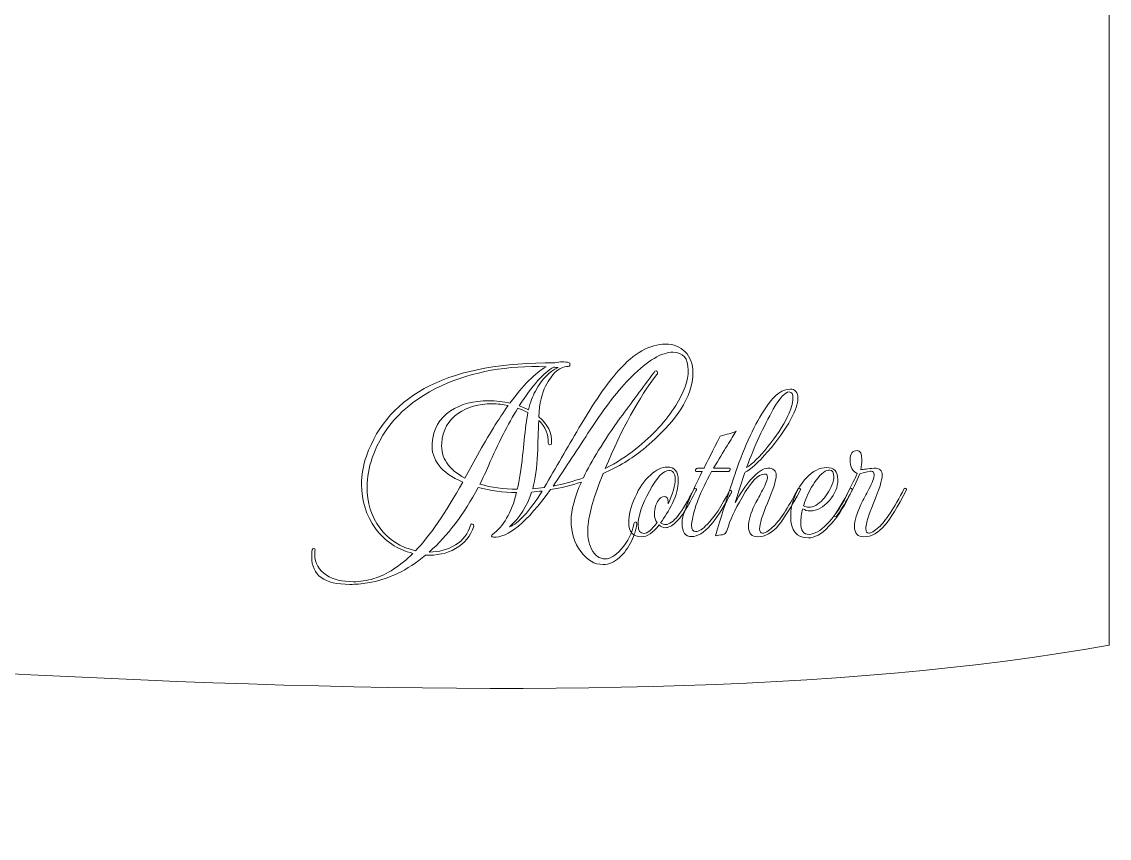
# Model space of a CAD drawing. Header units: centimetres. Extents: x -9.9 to 9.9, y -7.9 to 8.2.
# Drawn here: x -3.541 to -1.756, y -4.676 to -3.336 of the extents above; entities that cross this region are included whole.
import ezdxf

# ---------------------------------------------------------------- set-up
doc = ezdxf.new("R2010")
doc.units = ezdxf.units.CM
doc.header["$MEASUREMENT"] = 0
doc.layers.add('Layer 1', color=7, linetype='Continuous')

msp = doc.modelspace()

# ---------------------------------------------------------------- linework, layer by layer
at = {"layer": 'Layer 1', "color": 43, "lineweight": 5}
msp.add_open_spline([(-9.13176, -3.03047), (-7.69431, -2.59216), (-3.63485, -3.49695), (-1.75583, -3.03047), (-1.75583, -3.03047), (-1.75583, -3.03047), (-1.75583, -4.35858), (-1.75583, -4.35858), (-1.75583, -4.35858), (-3.50498, -4.67555), (-7.41887, -3.79491), (-9.13176, -4.35858), (-9.13176, -4.35858), (-9.13176, -4.35858), (-8.4615, -3.68832), (-8.4615, -3.68832), (-8.4615, -3.68832), (-8.4615, -3.68832), (-9.13176, -3.03047), (-9.13176, -3.03047)], degree=3, knots=[0, 0, 0, 0, 0.1666667, 0.1666667, 0.1666667, 0.1666667, 0.3333333, 0.3333333, 0.3333333, 0.3333333, 0.5, 0.5, 0.5, 0.5, 0.6666667, 0.6666667, 0.6666667, 0.6666667, 1, 1, 1, 1], dxfattribs=at)
at = {"layer": 'Layer 1', "lineweight": 5}
for points, knots in [([(-2.67692, -4.02682), (-2.67619, -4.01313), (-2.68132, -4.00078), (-2.69232, -3.98978), (-2.69232, -3.98978), (-2.69306, -4.00812), (-2.69367, -4.02658), (-2.69416, -4.04517), (-2.69416, -4.04517), (-2.69514, -4.06742), (-2.69783, -4.08638), (-2.70223, -4.10202), (-2.70223, -4.10202), (-2.69587, -4.10153), (-2.68951, -4.10079), (-2.68316, -4.09981), (-2.68316, -4.09981), (-2.66409, -4.06729), (-2.64513, -4.03477), (-2.62631, -4.00224), (-2.62631, -4.00224), (-2.6021, -3.96091), (-2.58046, -3.92949), (-2.56139, -3.90796), (-2.56139, -3.90796), (-2.53572, -3.87911), (-2.50992, -3.86468), (-2.484, -3.86468), (-2.484, -3.86468), (-2.4708, -3.86468), (-2.46004, -3.8689), (-2.45172, -3.87733), (-2.45172, -3.87733), (-2.4434, -3.88577), (-2.43924, -3.8972), (-2.43924, -3.91162), (-2.43924, -3.91162), (-2.43924, -3.9505), (-2.46651, -3.99244), (-2.52105, -4.03744), (-2.52105, -4.03744), (-2.53939, -4.0526), (-2.56127, -4.0658), (-2.5867, -4.07704), (-2.5867, -4.07704), (-2.60137, -4.11348), (-2.60969, -4.1427), (-2.61164, -4.16471), (-2.61164, -4.16471), (-2.61286, -4.17816), (-2.61079, -4.19026), (-2.6054, -4.20102), (-2.6054, -4.20102), (-2.60002, -4.21178), (-2.59268, -4.21716), (-2.58339, -4.21716), (-2.58339, -4.21716), (-2.57483, -4.21716), (-2.56615, -4.21203), (-2.55735, -4.20176), (-2.55735, -4.20176), (-2.54537, -4.18807), (-2.5384, -4.174), (-2.53644, -4.15957), (-2.53644, -4.15957), (-2.53595, -4.15761), (-2.53497, -4.15664), (-2.53351, -4.15664), (-2.53351, -4.15664), (-2.53179, -4.15664), (-2.53106, -4.15786), (-2.5313, -4.16031), (-2.5313, -4.16031), (-2.53228, -4.16838), (-2.53521, -4.17754), (-2.54011, -4.18781), (-2.54011, -4.18781), (-2.54573, -4.19906), (-2.55221, -4.20811), (-2.55954, -4.21496), (-2.55954, -4.21496), (-2.5681, -4.22254), (-2.57715, -4.22633), (-2.58669, -4.22633), (-2.58669, -4.22633), (-2.60063, -4.22633), (-2.61286, -4.21924), (-2.62337, -4.20506), (-2.62337, -4.20506), (-2.63389, -4.19088), (-2.63914, -4.17388), (-2.63914, -4.15408), (-2.63914, -4.15408), (-2.63914, -4.13696), (-2.63352, -4.11593), (-2.62227, -4.09099), (-2.62227, -4.09099), (-2.6389, -4.09637), (-2.65577, -4.10053), (-2.67289, -4.10346), (-2.67289, -4.10346), (-2.71177, -4.15701), (-2.74307, -4.18305), (-2.76678, -4.18158), (-2.76678, -4.18158), (-2.7685, -4.18158), (-2.76947, -4.18097), (-2.76971, -4.17976), (-2.76971, -4.17976), (-2.76996, -4.17878), (-2.76947, -4.17779), (-2.76824, -4.17682), (-2.76824, -4.17682), (-2.75039, -4.1646), (-2.73718, -4.14173), (-2.72862, -4.10823), (-2.72862, -4.10823), (-2.75064, -4.10798), (-2.77166, -4.10517), (-2.79171, -4.09979), (-2.79171, -4.09979), (-2.81494, -4.1438), (-2.84172, -4.17914), (-2.87205, -4.2058), (-2.87205, -4.2058), (-2.85591, -4.2058), (-2.84154, -4.20195), (-2.82895, -4.19425), (-2.82895, -4.19425), (-2.81636, -4.18655), (-2.80811, -4.17573), (-2.80419, -4.16179), (-2.80419, -4.16179), (-2.8037, -4.16008), (-2.8026, -4.15947), (-2.80089, -4.15995), (-2.80089, -4.15995), (-2.79917, -4.16044), (-2.79856, -4.16154), (-2.79905, -4.16325), (-2.79905, -4.16325), (-2.80369, -4.17939), (-2.81372, -4.19174), (-2.82913, -4.2003), (-2.82913, -4.2003), (-2.84356, -4.20837), (-2.85982, -4.21191), (-2.87791, -4.21093), (-2.87791, -4.21093), (-2.90775, -4.23587), (-2.93954, -4.25103), (-2.97328, -4.25641), (-2.97328, -4.25641), (-2.9833, -4.25812), (-2.99296, -4.25897), (-3.00225, -4.25897), (-3.00225, -4.25897), (-3.04407, -4.25897), (-3.06498, -4.24393), (-3.06498, -4.21386), (-3.06498, -4.21386), (-3.06498, -4.21019), (-3.06473, -4.20627), (-3.06424, -4.20212), (-3.06424, -4.20212), (-3.06376, -4.20066), (-3.06278, -4.19993), (-3.06131, -4.19993), (-3.06131, -4.19993), (-3.05984, -4.19993), (-3.05923, -4.20078), (-3.05947, -4.20249), (-3.05947, -4.20249), (-3.05972, -4.20494), (-3.05984, -4.20726), (-3.05984, -4.20946), (-3.05984, -4.20946), (-3.05984, -4.22438), (-3.05348, -4.23587), (-3.04077, -4.24394), (-3.04077, -4.24394), (-3.02928, -4.25103), (-3.01473, -4.25457), (-2.99712, -4.25457), (-2.99712, -4.25457), (-2.98538, -4.25457), (-2.97401, -4.25286), (-2.963, -4.24943), (-2.963, -4.24943), (-2.94124, -4.24259), (-2.91984, -4.22877), (-2.89881, -4.20799), (-2.89881, -4.20799), (-2.92448, -4.20163), (-2.94496, -4.188), (-2.96024, -4.16709), (-2.96024, -4.16709), (-2.97552, -4.14618), (-2.98317, -4.12215), (-2.98317, -4.09501), (-2.98317, -4.09501), (-2.98317, -4.07936), (-2.98048, -4.06383), (-2.9751, -4.04843), (-2.9751, -4.04843), (-2.93891, -3.94499), (-2.83584, -3.894), (-2.66589, -3.89546), (-2.66589, -3.89546), (-2.65758, -3.89326), (-2.64975, -3.89314), (-2.64242, -3.8951), (-2.64242, -3.8951), (-2.64144, -3.89534), (-2.64108, -3.89607), (-2.64132, -3.89729), (-2.64132, -3.89729), (-2.64083, -3.89802), (-2.64083, -3.89888), (-2.64132, -3.89986), (-2.64132, -3.89986), (-2.64156, -3.90084), (-2.64241, -3.90133), (-2.64388, -3.90133), (-2.64388, -3.90133), (-2.65195, -3.90157), (-2.65904, -3.90462), (-2.66516, -3.9105), (-2.66516, -3.9105), (-2.6698, -3.91514), (-2.67512, -3.92284), (-2.68111, -3.9336), (-2.68111, -3.9336), (-2.6871, -3.94436), (-2.69083, -3.96111), (-2.69229, -3.98385), (-2.69229, -3.98385), (-2.67738, -3.99608), (-2.67041, -4.01051), (-2.67139, -4.02714), (-2.67139, -4.02714), (-2.67139, -4.0291), (-2.67224, -4.02995), (-2.67395, -4.0297), (-2.67395, -4.0297), (-2.67591, -4.0297), (-2.67688, -4.02872), (-2.67688, -4.02677), (-2.67688, -4.02677), (-2.67688, -4.02677), (-2.67692, -4.02682), (-2.67692, -4.02682)], [0, 0, 0, 0, 0.015625, 0.015625, 0.015625, 0.015625, 0.03125, 0.03125, 0.03125, 0.03125, 0.046875, 0.046875, 0.046875, 0.046875, 0.0625, 0.0625, 0.0625, 0.0625, 0.078125, 0.078125, 0.078125, 0.078125, 0.09375, 0.09375, 0.09375, 0.09375, 0.109375, 0.109375, 0.109375, 0.109375, 0.125, 0.125, 0.125, 0.125, 0.140625, 0.140625, 0.140625, 0.140625, 0.15625, 0.15625, 0.15625, 0.15625, 0.171875, 0.171875, 0.171875, 0.171875, 0.1875, 0.1875, 0.1875, 0.1875, 0.203125, 0.203125, 0.203125, 0.203125, 0.21875, 0.21875, 0.21875, 0.21875, 0.234375, 0.234375, 0.234375, 0.234375, 0.25, 0.25, 0.25, 0.25, 0.265625, 0.265625, 0.265625, 0.265625, 0.28125, 0.28125, 0.28125, 0.28125, 0.296875, 0.296875, 0.296875, 0.296875, 0.3125, 0.3125, 0.3125, 0.3125, 0.328125, 0.328125, 0.328125, 0.328125, 0.34375, 0.34375, 0.34375, 0.34375, 0.359375, 0.359375, 0.359375, 0.359375, 0.375, 0.375, 0.375, 0.375, 0.390625, 0.390625, 0.390625, 0.390625, 0.40625, 0.40625, 0.40625, 0.40625, 0.421875, 0.421875, 0.421875, 0.421875, 0.4375, 0.4375, 0.4375, 0.4375, 0.453125, 0.453125, 0.453125, 0.453125, 0.46875, 0.46875, 0.46875, 0.46875, 0.484375, 0.484375, 0.484375, 0.484375, 0.5, 0.5, 0.5, 0.5, 0.515625, 0.515625, 0.515625, 0.515625, 0.53125, 0.53125, 0.53125, 0.53125, 0.546875, 0.546875, 0.546875, 0.546875, 0.5625, 0.5625, 0.5625, 0.5625, 0.578125, 0.578125, 0.578125, 0.578125, 0.59375, 0.59375, 0.59375, 0.59375, 0.609375, 0.609375, 0.609375, 0.609375, 0.625, 0.625, 0.625, 0.625, 0.640625, 0.640625, 0.640625, 0.640625, 0.65625, 0.65625, 0.65625, 0.65625, 0.671875, 0.671875, 0.671875, 0.671875, 0.6875, 0.6875, 0.6875, 0.6875, 0.703125, 0.703125, 0.703125, 0.703125, 0.71875, 0.71875, 0.71875, 0.71875, 0.734375, 0.734375, 0.734375, 0.734375, 0.75, 0.75, 0.75, 0.75, 0.765625, 0.765625, 0.765625, 0.765625, 0.78125, 0.78125, 0.78125, 0.78125, 0.796875, 0.796875, 0.796875, 0.796875, 0.8125, 0.8125, 0.8125, 0.8125, 0.828125, 0.828125, 0.828125, 0.828125, 0.84375, 0.84375, 0.84375, 0.84375, 0.859375, 0.859375, 0.859375, 0.859375, 0.875, 0.875, 0.875, 0.875, 0.890625, 0.890625, 0.890625, 0.890625, 0.90625, 0.90625, 0.90625, 0.90625, 0.921875, 0.921875, 0.921875, 0.921875, 0.9375, 0.9375, 0.9375, 0.9375, 0.953125, 0.953125, 0.953125, 0.953125, 0.96875, 0.96875, 0.96875, 0.96875, 1, 1, 1, 1]), ([(-2.66848, -4.09762), (-2.65161, -4.09419), (-2.6351, -4.08967), (-2.61897, -4.08404), (-2.61897, -4.08404), (-2.60576, -4.05617), (-2.58559, -4.0234), (-2.55844, -3.98573), (-2.55844, -3.98573), (-2.53986, -3.96079), (-2.5214, -3.93585), (-2.50305, -3.91091), (-2.50305, -3.91091), (-2.50207, -3.90944), (-2.50097, -3.9087), (-2.49975, -3.9087), (-2.49975, -3.9087), (-2.49804, -3.9087), (-2.49719, -3.9098), (-2.49719, -3.912), (-2.49719, -3.912), (-2.49719, -3.91298), (-2.49756, -3.91383), (-2.49829, -3.91456), (-2.49829, -3.91456), (-2.52763, -3.95198), (-2.55588, -4.00333), (-2.58303, -4.06862), (-2.58303, -4.06862), (-2.56469, -4.05933), (-2.54806, -4.04869), (-2.53314, -4.03671), (-2.53314, -4.03671), (-2.50477, -4.01397), (-2.48289, -3.99025), (-2.46749, -3.96555), (-2.46749, -3.96555), (-2.4538, -3.94379), (-2.44695, -3.92447), (-2.44695, -3.9076), (-2.44695, -3.9076), (-2.44695, -3.88779), (-2.45526, -3.87788), (-2.47189, -3.87788), (-2.47189, -3.87788), (-2.49047, -3.87788), (-2.51321, -3.89133), (-2.54012, -3.91823), (-2.54012, -3.91823), (-2.5609, -3.93901), (-2.5834, -3.96799), (-2.60761, -4.00516), (-2.60761, -4.00516), (-2.62791, -4.03597), (-2.6482, -4.06679), (-2.66849, -4.0976), (-2.66849, -4.0976), (-2.66849, -4.0976), (-2.66848, -4.09762), (-2.66848, -4.09762)], [0, 0, 0, 0, 0.0625, 0.0625, 0.0625, 0.0625, 0.125, 0.125, 0.125, 0.125, 0.1875, 0.1875, 0.1875, 0.1875, 0.25, 0.25, 0.25, 0.25, 0.3125, 0.3125, 0.3125, 0.3125, 0.375, 0.375, 0.375, 0.375, 0.4375, 0.4375, 0.4375, 0.4375, 0.5, 0.5, 0.5, 0.5, 0.5625, 0.5625, 0.5625, 0.5625, 0.625, 0.625, 0.625, 0.625, 0.6875, 0.6875, 0.6875, 0.6875, 0.75, 0.75, 0.75, 0.75, 0.8125, 0.8125, 0.8125, 0.8125, 0.875, 0.875, 0.875, 0.875, 1, 1, 1, 1]), ([(-2.68022, -3.90174), (-2.74356, -3.8993), (-2.80041, -3.90957), (-2.85078, -3.93256), (-2.85078, -3.93256), (-2.90898, -3.95897), (-2.94725, -3.99859), (-2.9656, -4.05141), (-2.9656, -4.05141), (-2.97122, -4.06731), (-2.97403, -4.08308), (-2.97403, -4.09873), (-2.97403, -4.09873), (-2.97403, -4.12489), (-2.96706, -4.14739), (-2.95312, -4.16622), (-2.95312, -4.16622), (-2.93869, -4.18579), (-2.91914, -4.19826), (-2.89444, -4.20363), (-2.89444, -4.20363), (-2.87072, -4.17894), (-2.84491, -4.1414), (-2.81703, -4.09103), (-2.81703, -4.09103), (-2.85249, -4.07562), (-2.86925, -4.05434), (-2.86729, -4.0272), (-2.86729, -4.0272), (-2.86582, -4.00422), (-2.85567, -3.98649), (-2.83684, -3.97402), (-2.83684, -3.97402), (-2.81997, -3.96301), (-2.79918, -3.95751), (-2.77448, -3.95751), (-2.77448, -3.95751), (-2.7625, -3.95751), (-2.75089, -3.95886), (-2.73963, -3.96155), (-2.73963, -3.96155), (-2.71787, -3.93196), (-2.69806, -3.91203), (-2.68021, -3.90175), (-2.68021, -3.90175), (-2.68021, -3.90175), (-2.68022, -3.90174), (-2.68022, -3.90174)], [0, 0, 0, 0, 0.0769231, 0.0769231, 0.0769231, 0.0769231, 0.1538462, 0.1538462, 0.1538462, 0.1538462, 0.2307692, 0.2307692, 0.2307692, 0.2307692, 0.3076923, 0.3076923, 0.3076923, 0.3076923, 0.3846154, 0.3846154, 0.3846154, 0.3846154, 0.4615385, 0.4615385, 0.4615385, 0.4615385, 0.5384615, 0.5384615, 0.5384615, 0.5384615, 0.6153846, 0.6153846, 0.6153846, 0.6153846, 0.6923077, 0.6923077, 0.6923077, 0.6923077, 0.7692308, 0.7692308, 0.7692308, 0.7692308, 0.8461538, 0.8461538, 0.8461538, 0.8461538, 1, 1, 1, 1]), ([(-2.70884, -3.97254), (-2.70615, -3.96006), (-2.70248, -3.94979), (-2.69784, -3.94172), (-2.69784, -3.94172), (-2.68683, -3.92191), (-2.67436, -3.90907), (-2.66043, -3.9032), (-2.66043, -3.9032), (-2.66287, -3.90296), (-2.66519, -3.90272), (-2.66739, -3.90247), (-2.66739, -3.90247), (-2.68426, -3.91151), (-2.70321, -3.93267), (-2.72424, -3.96593), (-2.72424, -3.96593), (-2.71886, -3.96789), (-2.71373, -3.97009), (-2.70884, -3.97253), (-2.70884, -3.97253), (-2.70884, -3.97253), (-2.70884, -3.97254), (-2.70884, -3.97254)], [0, 0, 0, 0, 0.1428571, 0.1428571, 0.1428571, 0.1428571, 0.2857143, 0.2857143, 0.2857143, 0.2857143, 0.4285714, 0.4285714, 0.4285714, 0.4285714, 0.5714286, 0.5714286, 0.5714286, 0.5714286, 0.7142857, 0.7142857, 0.7142857, 0.7142857, 1, 1, 1, 1]), ([(-2.26249, -4.10385), (-2.27839, -4.1327), (-2.29025, -4.15189), (-2.29808, -4.16143), (-2.29808, -4.16143), (-2.30908, -4.17439), (-2.32057, -4.18087), (-2.33256, -4.18087), (-2.33256, -4.18087), (-2.34283, -4.18087), (-2.34796, -4.17512), (-2.34796, -4.16363), (-2.34796, -4.16363), (-2.34796, -4.15434), (-2.34454, -4.14235), (-2.3377, -4.12767), (-2.3377, -4.12767), (-2.3333, -4.11985), (-2.32902, -4.11202), (-2.32486, -4.1042), (-2.32486, -4.1042), (-2.31948, -4.09393), (-2.31679, -4.08684), (-2.31679, -4.08293), (-2.31679, -4.08293), (-2.31679, -4.0795), (-2.3185, -4.07779), (-2.32193, -4.07779), (-2.32193, -4.07779), (-2.33171, -4.07779), (-2.34394, -4.09063), (-2.35861, -4.11631), (-2.35861, -4.11631), (-2.37059, -4.13685), (-2.37865, -4.15445), (-2.38281, -4.16912), (-2.38281, -4.16912), (-2.38403, -4.17402), (-2.3866, -4.17677), (-2.39052, -4.17738), (-2.39052, -4.17738), (-2.39443, -4.17799), (-2.39835, -4.17854), (-2.40226, -4.17903), (-2.40226, -4.17903), (-2.38319, -4.11716), (-2.37133, -4.08012), (-2.36669, -4.06789), (-2.36669, -4.06789), (-2.35079, -4.02339), (-2.33404, -3.98891), (-2.31643, -3.96446), (-2.31643, -3.96446), (-2.30421, -3.94709), (-2.29198, -3.93841), (-2.27975, -3.93841), (-2.27975, -3.93841), (-2.2712, -3.93841), (-2.26692, -3.94343), (-2.26692, -3.95345), (-2.26692, -3.95345), (-2.26692, -3.96249), (-2.27071, -3.97386), (-2.27828, -3.98756), (-2.27828, -3.98756), (-2.28782, -4.00493), (-2.30047, -4.02272), (-2.31624, -4.04093), (-2.31624, -4.04093), (-2.33201, -4.05915), (-2.34442, -4.07046), (-2.35348, -4.07486), (-2.35348, -4.07486), (-2.35568, -4.07926), (-2.36106, -4.09589), (-2.36962, -4.12474), (-2.36962, -4.12474), (-2.36204, -4.11007), (-2.35348, -4.09735), (-2.34394, -4.08659), (-2.34394, -4.08659), (-2.33293, -4.07437), (-2.32364, -4.06825), (-2.31607, -4.06825), (-2.31607, -4.06825), (-2.30702, -4.06825), (-2.30249, -4.07228), (-2.30249, -4.08035), (-2.30249, -4.08035), (-2.30249, -4.08793), (-2.30726, -4.10297), (-2.3168, -4.12547), (-2.3168, -4.12547), (-2.32536, -4.14552), (-2.32964, -4.15958), (-2.32964, -4.16765), (-2.32964, -4.16765), (-2.32964, -4.17255), (-2.32805, -4.17499), (-2.32487, -4.17499), (-2.32487, -4.17499), (-2.3212, -4.17499), (-2.31569, -4.17169), (-2.30836, -4.16508), (-2.30836, -4.16508), (-2.29736, -4.15554), (-2.28342, -4.13439), (-2.26655, -4.10162), (-2.26655, -4.10162), (-2.26606, -4.10064), (-2.26508, -4.10064), (-2.26362, -4.10162), (-2.26362, -4.10162), (-2.2624, -4.10235), (-2.26203, -4.10309), (-2.26251, -4.10383), (-2.26251, -4.10383), (-2.26251, -4.10383), (-2.26249, -4.10385), (-2.26249, -4.10385)], [0, 0, 0, 0, 0.0322581, 0.0322581, 0.0322581, 0.0322581, 0.0645161, 0.0645161, 0.0645161, 0.0645161, 0.0967742, 0.0967742, 0.0967742, 0.0967742, 0.1290323, 0.1290323, 0.1290323, 0.1290323, 0.1612903, 0.1612903, 0.1612903, 0.1612903, 0.1935484, 0.1935484, 0.1935484, 0.1935484, 0.2258065, 0.2258065, 0.2258065, 0.2258065, 0.2580645, 0.2580645, 0.2580645, 0.2580645, 0.2903226, 0.2903226, 0.2903226, 0.2903226, 0.3225806, 0.3225806, 0.3225806, 0.3225806, 0.3548387, 0.3548387, 0.3548387, 0.3548387, 0.3870968, 0.3870968, 0.3870968, 0.3870968, 0.4193548, 0.4193548, 0.4193548, 0.4193548, 0.4516129, 0.4516129, 0.4516129, 0.4516129, 0.483871, 0.483871, 0.483871, 0.483871, 0.516129, 0.516129, 0.516129, 0.516129, 0.5483871, 0.5483871, 0.5483871, 0.5483871, 0.5806452, 0.5806452, 0.5806452, 0.5806452, 0.6129032, 0.6129032, 0.6129032, 0.6129032, 0.6451613, 0.6451613, 0.6451613, 0.6451613, 0.6774194, 0.6774194, 0.6774194, 0.6774194, 0.7096774, 0.7096774, 0.7096774, 0.7096774, 0.7419355, 0.7419355, 0.7419355, 0.7419355, 0.7741935, 0.7741935, 0.7741935, 0.7741935, 0.8064516, 0.8064516, 0.8064516, 0.8064516, 0.8387097, 0.8387097, 0.8387097, 0.8387097, 0.8709677, 0.8709677, 0.8709677, 0.8709677, 0.9032258, 0.9032258, 0.9032258, 0.9032258, 0.9354839, 0.9354839, 0.9354839, 0.9354839, 1, 1, 1, 1]), ([(-2.28377, -3.98354), (-2.2779, -3.9718), (-2.27497, -3.96178), (-2.27497, -3.95346), (-2.27497, -3.95346), (-2.27497, -3.94661), (-2.27705, -3.94318), (-2.2812, -3.94318), (-2.2812, -3.94318), (-2.28804, -3.94318), (-2.29672, -3.95259), (-2.30724, -3.97142), (-2.30724, -3.97142), (-2.32338, -4.00003), (-2.33805, -4.03195), (-2.35125, -4.06716), (-2.35125, -4.06716), (-2.34147, -4.06129), (-2.32974, -4.04985), (-2.31605, -4.03286), (-2.31605, -4.03286), (-2.30236, -4.01587), (-2.2916, -3.99942), (-2.28377, -3.98353), (-2.28377, -3.98353), (-2.28377, -3.98353), (-2.28377, -3.98354), (-2.28377, -3.98354)], [0, 0, 0, 0, 0.125, 0.125, 0.125, 0.125, 0.25, 0.25, 0.25, 0.25, 0.375, 0.375, 0.375, 0.375, 0.5, 0.5, 0.5, 0.5, 0.625, 0.625, 0.625, 0.625, 0.75, 0.75, 0.75, 0.75, 1, 1, 1, 1]), ([(-2.74258, -3.96556), (-2.75113, -3.96361), (-2.75993, -3.96263), (-2.76899, -3.96263), (-2.76899, -3.96263), (-2.791, -3.96263), (-2.80934, -3.96776), (-2.82401, -3.97803), (-2.82401, -3.97803), (-2.84088, -3.98952), (-2.85005, -4.00591), (-2.85152, -4.02718), (-2.85152, -4.02718), (-2.85323, -4.05114), (-2.84051, -4.07022), (-2.81337, -4.0844), (-2.81337, -4.0844), (-2.81337, -4.0844), (-2.79283, -4.04699), (-2.79283, -4.04699), (-2.79283, -4.04699), (-2.77473, -4.01446), (-2.75798, -3.98732), (-2.74258, -3.96555), (-2.74258, -3.96555), (-2.74258, -3.96555), (-2.74258, -3.96556), (-2.74258, -3.96556)], [0, 0, 0, 0, 0.125, 0.125, 0.125, 0.125, 0.25, 0.25, 0.25, 0.25, 0.375, 0.375, 0.375, 0.375, 0.5, 0.5, 0.5, 0.5, 0.625, 0.625, 0.625, 0.625, 0.75, 0.75, 0.75, 0.75, 1, 1, 1, 1]), ([(-2.70993, -3.97694), (-2.71506, -3.97425), (-2.72057, -3.9718), (-2.72644, -3.9696), (-2.72644, -3.9696), (-2.74282, -3.99601), (-2.75896, -4.02756), (-2.77485, -4.06424), (-2.77485, -4.06424), (-2.77925, -4.07451), (-2.7839, -4.08453), (-2.78879, -4.09432), (-2.78879, -4.09432), (-2.77045, -4.09994), (-2.75004, -4.10275), (-2.72754, -4.10275), (-2.72754, -4.10275), (-2.72411, -4.08832), (-2.72118, -4.06974), (-2.71874, -4.047), (-2.71874, -4.047), (-2.71702, -4.03037), (-2.71519, -4.01374), (-2.71323, -3.99711), (-2.71323, -3.99711), (-2.71225, -3.98977), (-2.71115, -3.98305), (-2.70993, -3.97694)], [0, 0, 0, 0, 0.125, 0.125, 0.125, 0.125, 0.25, 0.25, 0.25, 0.25, 0.375, 0.375, 0.375, 0.375, 0.5, 0.5, 0.5, 0.5, 0.625, 0.625, 0.625, 0.625, 0.75, 0.75, 0.75, 0.75, 1, 1, 1, 1]), ([(-2.37549, -4.10751), (-2.37598, -4.10849), (-2.37733, -4.11081), (-2.37952, -4.11448), (-2.37952, -4.11448), (-2.39077, -4.13576), (-2.40092, -4.15141), (-2.40997, -4.16143), (-2.40997, -4.16143), (-2.42146, -4.17415), (-2.43185, -4.1805), (-2.44115, -4.1805), (-2.44115, -4.1805), (-2.45166, -4.1805), (-2.45692, -4.17341), (-2.45692, -4.15923), (-2.45692, -4.15923), (-2.45692, -4.15189), (-2.45533, -4.14443), (-2.45215, -4.13685), (-2.45215, -4.13685), (-2.44408, -4.11582), (-2.43467, -4.09479), (-2.42391, -4.07376), (-2.42391, -4.07376), (-2.42391, -4.07376), (-2.43382, -4.07376), (-2.43382, -4.07376), (-2.43382, -4.07376), (-2.43529, -4.07376), (-2.43566, -4.07278), (-2.43492, -4.07082), (-2.43492, -4.07082), (-2.43419, -4.06911), (-2.43309, -4.06826), (-2.43162, -4.06826), (-2.43162, -4.06826), (-2.43162, -4.06826), (-2.42099, -4.06826), (-2.42099, -4.06826), (-2.42099, -4.06826), (-2.41586, -4.05775), (-2.40705, -4.04014), (-2.39458, -4.01544), (-2.39458, -4.01544), (-2.38333, -4.013), (-2.37453, -4.01031), (-2.36817, -4.00738), (-2.36817, -4.00738), (-2.37574, -4.01911), (-2.38809, -4.03941), (-2.40521, -4.06826), (-2.40521, -4.06826), (-2.40521, -4.06826), (-2.37917, -4.06826), (-2.37917, -4.06826), (-2.37917, -4.06826), (-2.3777, -4.06826), (-2.37733, -4.06911), (-2.37806, -4.07082), (-2.37806, -4.07082), (-2.3788, -4.07278), (-2.3799, -4.07376), (-2.38136, -4.07376), (-2.38136, -4.07376), (-2.38136, -4.07376), (-2.40851, -4.07376), (-2.40851, -4.07376), (-2.40851, -4.07376), (-2.42709, -4.10726), (-2.43785, -4.13477), (-2.44079, -4.15628), (-2.44079, -4.15628), (-2.44127, -4.15848), (-2.44152, -4.16044), (-2.44152, -4.16216), (-2.44152, -4.16216), (-2.44152, -4.16876), (-2.43932, -4.17206), (-2.43492, -4.17206), (-2.43492, -4.17206), (-2.42955, -4.17206), (-2.42307, -4.16815), (-2.41549, -4.16033), (-2.41549, -4.16033), (-2.40424, -4.14884), (-2.39213, -4.1305), (-2.37918, -4.10531), (-2.37918, -4.10531), (-2.37869, -4.10457), (-2.37795, -4.10445), (-2.37697, -4.10494), (-2.37697, -4.10494), (-2.37599, -4.10567), (-2.3755, -4.10653), (-2.3755, -4.1075), (-2.3755, -4.1075), (-2.3755, -4.1075), (-2.37549, -4.10751), (-2.37549, -4.10751)], [0, 0, 0, 0, 0.0384615, 0.0384615, 0.0384615, 0.0384615, 0.0769231, 0.0769231, 0.0769231, 0.0769231, 0.1153846, 0.1153846, 0.1153846, 0.1153846, 0.1538462, 0.1538462, 0.1538462, 0.1538462, 0.1923077, 0.1923077, 0.1923077, 0.1923077, 0.2307692, 0.2307692, 0.2307692, 0.2307692, 0.2692308, 0.2692308, 0.2692308, 0.2692308, 0.3076923, 0.3076923, 0.3076923, 0.3076923, 0.3461538, 0.3461538, 0.3461538, 0.3461538, 0.3846154, 0.3846154, 0.3846154, 0.3846154, 0.4230769, 0.4230769, 0.4230769, 0.4230769, 0.4615385, 0.4615385, 0.4615385, 0.4615385, 0.5, 0.5, 0.5, 0.5, 0.5384615, 0.5384615, 0.5384615, 0.5384615, 0.5769231, 0.5769231, 0.5769231, 0.5769231, 0.6153846, 0.6153846, 0.6153846, 0.6153846, 0.6538462, 0.6538462, 0.6538462, 0.6538462, 0.6923077, 0.6923077, 0.6923077, 0.6923077, 0.7307692, 0.7307692, 0.7307692, 0.7307692, 0.7692308, 0.7692308, 0.7692308, 0.7692308, 0.8076923, 0.8076923, 0.8076923, 0.8076923, 0.8461538, 0.8461538, 0.8461538, 0.8461538, 0.8846154, 0.8846154, 0.8846154, 0.8846154, 0.9230769, 0.9230769, 0.9230769, 0.9230769, 1, 1, 1, 1]), ([(-2.08856, -4.10385), (-2.10348, -4.13197), (-2.11521, -4.15116), (-2.12377, -4.16143), (-2.12377, -4.16143), (-2.13478, -4.17439), (-2.14639, -4.18087), (-2.15862, -4.18087), (-2.15862, -4.18087), (-2.1689, -4.18087), (-2.17403, -4.17512), (-2.17403, -4.16363), (-2.17403, -4.16363), (-2.17403, -4.15434), (-2.17048, -4.14235), (-2.16338, -4.12767), (-2.16338, -4.12767), (-2.15898, -4.11936), (-2.1547, -4.11104), (-2.15054, -4.10273), (-2.15054, -4.10273), (-2.14467, -4.09148), (-2.14174, -4.08354), (-2.14174, -4.07889), (-2.14174, -4.07889), (-2.14174, -4.07523), (-2.14333, -4.07327), (-2.14651, -4.07302), (-2.14651, -4.07302), (-2.14871, -4.07277), (-2.15495, -4.07424), (-2.16522, -4.07742), (-2.16522, -4.07742), (-2.17671, -4.10457), (-2.18968, -4.12805), (-2.20411, -4.14785), (-2.20411, -4.14785), (-2.20557, -4.1476), (-2.20679, -4.14723), (-2.20777, -4.14674), (-2.20777, -4.14674), (-2.20093, -4.1372), (-2.19274, -4.12327), (-2.1832, -4.10493), (-2.1832, -4.10493), (-2.17562, -4.09001), (-2.17109, -4.0806), (-2.16962, -4.07669), (-2.16962, -4.07669), (-2.17745, -4.07376), (-2.18136, -4.0663), (-2.18136, -4.05431), (-2.18136, -4.05431), (-2.18136, -4.04428), (-2.17745, -4.03927), (-2.16962, -4.03927), (-2.16962, -4.03927), (-2.16449, -4.03927), (-2.16192, -4.04428), (-2.16192, -4.05431), (-2.16192, -4.05431), (-2.16192, -4.05944), (-2.16253, -4.06494), (-2.16376, -4.07081), (-2.16376, -4.07081), (-2.15912, -4.07008), (-2.15178, -4.06922), (-2.14175, -4.06825), (-2.14175, -4.06825), (-2.13294, -4.068), (-2.12854, -4.07192), (-2.12854, -4.07999), (-2.12854, -4.07999), (-2.12854, -4.08781), (-2.13331, -4.10297), (-2.14285, -4.12547), (-2.14285, -4.12547), (-2.15116, -4.14552), (-2.15532, -4.15958), (-2.15532, -4.16765), (-2.15532, -4.16765), (-2.15532, -4.17255), (-2.15373, -4.17499), (-2.15055, -4.17499), (-2.15055, -4.17499), (-2.14713, -4.17499), (-2.14163, -4.17169), (-2.13405, -4.16508), (-2.13405, -4.16508), (-2.12304, -4.1553), (-2.1091, -4.13414), (-2.09223, -4.10162), (-2.09223, -4.10162), (-2.09175, -4.10089), (-2.09089, -4.10089), (-2.08967, -4.10162), (-2.08967, -4.10162), (-2.08845, -4.10235), (-2.08808, -4.10309), (-2.08857, -4.10383), (-2.08857, -4.10383), (-2.08857, -4.10383), (-2.08856, -4.10385), (-2.08856, -4.10385)], [0, 0, 0, 0, 0.037037, 0.037037, 0.037037, 0.037037, 0.0740741, 0.0740741, 0.0740741, 0.0740741, 0.1111111, 0.1111111, 0.1111111, 0.1111111, 0.1481481, 0.1481481, 0.1481481, 0.1481481, 0.1851852, 0.1851852, 0.1851852, 0.1851852, 0.2222222, 0.2222222, 0.2222222, 0.2222222, 0.2592593, 0.2592593, 0.2592593, 0.2592593, 0.2962963, 0.2962963, 0.2962963, 0.2962963, 0.3333333, 0.3333333, 0.3333333, 0.3333333, 0.3703704, 0.3703704, 0.3703704, 0.3703704, 0.4074074, 0.4074074, 0.4074074, 0.4074074, 0.4444444, 0.4444444, 0.4444444, 0.4444444, 0.4814815, 0.4814815, 0.4814815, 0.4814815, 0.5185185, 0.5185185, 0.5185185, 0.5185185, 0.5555556, 0.5555556, 0.5555556, 0.5555556, 0.5925926, 0.5925926, 0.5925926, 0.5925926, 0.6296296, 0.6296296, 0.6296296, 0.6296296, 0.6666667, 0.6666667, 0.6666667, 0.6666667, 0.7037037, 0.7037037, 0.7037037, 0.7037037, 0.7407407, 0.7407407, 0.7407407, 0.7407407, 0.7777778, 0.7777778, 0.7777778, 0.7777778, 0.8148148, 0.8148148, 0.8148148, 0.8148148, 0.8518519, 0.8518519, 0.8518519, 0.8518519, 0.8888889, 0.8888889, 0.8888889, 0.8888889, 0.9259259, 0.9259259, 0.9259259, 0.9259259, 1, 1, 1, 1]), ([(-2.43422, -4.10532), (-2.44082, -4.11804), (-2.44547, -4.12672), (-2.44817, -4.13136), (-2.44817, -4.13136), (-2.45526, -4.14335), (-2.4618, -4.15209), (-2.46779, -4.15759), (-2.46779, -4.15759), (-2.47378, -4.16309), (-2.47947, -4.16584), (-2.48484, -4.16584), (-2.48484, -4.16584), (-2.48851, -4.16584), (-2.49181, -4.16437), (-2.49475, -4.16144), (-2.49475, -4.16144), (-2.50502, -4.1744), (-2.51456, -4.18088), (-2.52336, -4.18088), (-2.52336, -4.18088), (-2.53755, -4.18088), (-2.54464, -4.17306), (-2.54464, -4.15741), (-2.54464, -4.15741), (-2.54464, -4.14592), (-2.54109, -4.13198), (-2.53399, -4.11559), (-2.53399, -4.11559), (-2.52763, -4.10067), (-2.51932, -4.08869), (-2.50905, -4.07965), (-2.50905, -4.07965), (-2.49951, -4.07084), (-2.49034, -4.06644), (-2.48155, -4.06644), (-2.48155, -4.06644), (-2.46932, -4.06644), (-2.4632, -4.07366), (-2.4632, -4.08809), (-2.4632, -4.08809), (-2.4632, -4.10007), (-2.46638, -4.11254), (-2.47274, -4.1255), (-2.47274, -4.1255), (-2.4791, -4.13846), (-2.48558, -4.14922), (-2.49218, -4.15777), (-2.49218, -4.15777), (-2.48949, -4.15973), (-2.48667, -4.16071), (-2.48374, -4.16071), (-2.48374, -4.16071), (-2.47225, -4.16071), (-2.45684, -4.14127), (-2.43752, -4.10238), (-2.43752, -4.10238), (-2.43704, -4.10165), (-2.43655, -4.10128), (-2.43605, -4.10128), (-2.43605, -4.10128), (-2.43336, -4.10128), (-2.43275, -4.10263), (-2.43421, -4.10532), (-2.43421, -4.10532), (-2.43421, -4.10532), (-2.43422, -4.10532), (-2.43422, -4.10532)], [0, 0, 0, 0, 0.0555556, 0.0555556, 0.0555556, 0.0555556, 0.1111111, 0.1111111, 0.1111111, 0.1111111, 0.1666667, 0.1666667, 0.1666667, 0.1666667, 0.2222222, 0.2222222, 0.2222222, 0.2222222, 0.2777778, 0.2777778, 0.2777778, 0.2777778, 0.3333333, 0.3333333, 0.3333333, 0.3333333, 0.3888889, 0.3888889, 0.3888889, 0.3888889, 0.4444444, 0.4444444, 0.4444444, 0.4444444, 0.5, 0.5, 0.5, 0.5, 0.5555556, 0.5555556, 0.5555556, 0.5555556, 0.6111111, 0.6111111, 0.6111111, 0.6111111, 0.6666667, 0.6666667, 0.6666667, 0.6666667, 0.7222222, 0.7222222, 0.7222222, 0.7222222, 0.7777778, 0.7777778, 0.7777778, 0.7777778, 0.8333333, 0.8333333, 0.8333333, 0.8333333, 0.8888889, 0.8888889, 0.8888889, 0.8888889, 1, 1, 1, 1]), ([(-2.17786, -4.10385), (-2.18911, -4.12928), (-2.20182, -4.1492), (-2.21601, -4.16364), (-2.21601, -4.16364), (-2.22823, -4.17636), (-2.23948, -4.18271), (-2.24975, -4.18271), (-2.24975, -4.18271), (-2.26907, -4.18271), (-2.27873, -4.17085), (-2.27873, -4.14712), (-2.27873, -4.14712), (-2.27873, -4.13636), (-2.27665, -4.12584), (-2.2725, -4.11558), (-2.2725, -4.11558), (-2.26785, -4.1036), (-2.26125, -4.09309), (-2.25269, -4.08404), (-2.25269, -4.08404), (-2.24218, -4.07279), (-2.23117, -4.06717), (-2.21968, -4.06717), (-2.21968, -4.06717), (-2.20746, -4.06717), (-2.20134, -4.07377), (-2.20134, -4.08697), (-2.20134, -4.08697), (-2.20134, -4.09896), (-2.20586, -4.11033), (-2.21491, -4.12109), (-2.21491, -4.12109), (-2.22469, -4.13258), (-2.23545, -4.13833), (-2.24719, -4.13833), (-2.24719, -4.13833), (-2.25135, -4.13833), (-2.25526, -4.13711), (-2.25892, -4.13466), (-2.25892, -4.13466), (-2.26112, -4.14322), (-2.26222, -4.1508), (-2.26222, -4.15741), (-2.26222, -4.15741), (-2.26222, -4.17061), (-2.2577, -4.17709), (-2.24865, -4.17684), (-2.24865, -4.17684), (-2.23984, -4.1766), (-2.23006, -4.1711), (-2.2193, -4.16034), (-2.2193, -4.16034), (-2.20585, -4.14713), (-2.19326, -4.12757), (-2.18152, -4.10165), (-2.18152, -4.10165), (-2.18104, -4.10092), (-2.18018, -4.10092), (-2.17896, -4.10165), (-2.17896, -4.10165), (-2.17798, -4.10238), (-2.17762, -4.10312), (-2.17786, -4.10386), (-2.17786, -4.10386), (-2.17786, -4.10386), (-2.17786, -4.10385), (-2.17786, -4.10385)], [0, 0, 0, 0, 0.0555556, 0.0555556, 0.0555556, 0.0555556, 0.1111111, 0.1111111, 0.1111111, 0.1111111, 0.1666667, 0.1666667, 0.1666667, 0.1666667, 0.2222222, 0.2222222, 0.2222222, 0.2222222, 0.2777778, 0.2777778, 0.2777778, 0.2777778, 0.3333333, 0.3333333, 0.3333333, 0.3333333, 0.3888889, 0.3888889, 0.3888889, 0.3888889, 0.4444444, 0.4444444, 0.4444444, 0.4444444, 0.5, 0.5, 0.5, 0.5, 0.5555556, 0.5555556, 0.5555556, 0.5555556, 0.6111111, 0.6111111, 0.6111111, 0.6111111, 0.6666667, 0.6666667, 0.6666667, 0.6666667, 0.7222222, 0.7222222, 0.7222222, 0.7222222, 0.7777778, 0.7777778, 0.7777778, 0.7777778, 0.8333333, 0.8333333, 0.8333333, 0.8333333, 0.8888889, 0.8888889, 0.8888889, 0.8888889, 1, 1, 1, 1]), ([(-2.47898, -4.07194), (-2.48754, -4.07194), (-2.49805, -4.08325), (-2.51052, -4.10587), (-2.51052, -4.10587), (-2.52299, -4.12849), (-2.52923, -4.14701), (-2.52923, -4.16144), (-2.52923, -4.16144), (-2.52923, -4.17073), (-2.52581, -4.17538), (-2.51897, -4.17538), (-2.51897, -4.17538), (-2.51384, -4.17538), (-2.50687, -4.16939), (-2.49806, -4.15741), (-2.49806, -4.15741), (-2.50099, -4.15374), (-2.50246, -4.14897), (-2.50246, -4.1431), (-2.50246, -4.1431), (-2.50246, -4.1387), (-2.50161, -4.13405), (-2.4999, -4.12916), (-2.4999, -4.12916), (-2.49672, -4.11962), (-2.4922, -4.11485), (-2.48633, -4.11485), (-2.48633, -4.11485), (-2.48193, -4.11485), (-2.47973, -4.11766), (-2.47973, -4.12328), (-2.47973, -4.12328), (-2.47973, -4.12426), (-2.47985, -4.12548), (-2.48009, -4.12695), (-2.48009, -4.12695), (-2.47227, -4.10983), (-2.46836, -4.09614), (-2.46836, -4.08587), (-2.46836, -4.08587), (-2.46836, -4.07658), (-2.4719, -4.07193), (-2.47899, -4.07193), (-2.47899, -4.07193), (-2.47899, -4.07193), (-2.47898, -4.07194), (-2.47898, -4.07194)], [0, 0, 0, 0, 0.0769231, 0.0769231, 0.0769231, 0.0769231, 0.1538462, 0.1538462, 0.1538462, 0.1538462, 0.2307692, 0.2307692, 0.2307692, 0.2307692, 0.3076923, 0.3076923, 0.3076923, 0.3076923, 0.3846154, 0.3846154, 0.3846154, 0.3846154, 0.4615385, 0.4615385, 0.4615385, 0.4615385, 0.5384615, 0.5384615, 0.5384615, 0.5384615, 0.6153846, 0.6153846, 0.6153846, 0.6153846, 0.6923077, 0.6923077, 0.6923077, 0.6923077, 0.7692308, 0.7692308, 0.7692308, 0.7692308, 0.8461538, 0.8461538, 0.8461538, 0.8461538, 1, 1, 1, 1]), ([(-2.20941, -4.09211), (-2.20843, -4.08918), (-2.20794, -4.08612), (-2.20794, -4.08294), (-2.20794, -4.08294), (-2.20794, -4.07536), (-2.21026, -4.07144), (-2.2149, -4.0712), (-2.2149, -4.0712), (-2.22101, -4.07072), (-2.22835, -4.07634), (-2.23691, -4.08808), (-2.23691, -4.08808), (-2.24425, -4.09786), (-2.24987, -4.10825), (-2.25379, -4.11926), (-2.25379, -4.11926), (-2.25525, -4.12292), (-2.25647, -4.12659), (-2.25745, -4.13026), (-2.25745, -4.13026), (-2.25476, -4.13172), (-2.25195, -4.13245), (-2.24902, -4.13245), (-2.24902, -4.13245), (-2.24144, -4.13245), (-2.23373, -4.12817), (-2.2259, -4.11962), (-2.2259, -4.11962), (-2.21881, -4.11179), (-2.21331, -4.10262), (-2.2094, -4.09211), (-2.2094, -4.09211), (-2.2094, -4.09211), (-2.20941, -4.09211), (-2.20941, -4.09211)], [0, 0, 0, 0, 0.1, 0.1, 0.1, 0.1, 0.2, 0.2, 0.2, 0.2, 0.3, 0.3, 0.3, 0.3, 0.4, 0.4, 0.4, 0.4, 0.5, 0.5, 0.5, 0.5, 0.6, 0.6, 0.6, 0.6, 0.7, 0.7, 0.7, 0.7, 0.8, 0.8, 0.8, 0.8, 1, 1, 1, 1]), ([(-2.70407, -4.10751), (-2.71141, -4.13049), (-2.72339, -4.14945), (-2.74001, -4.16436), (-2.74001, -4.16436), (-2.72583, -4.15923), (-2.70798, -4.13966), (-2.68646, -4.10567), (-2.68646, -4.10567), (-2.69233, -4.10641), (-2.6982, -4.10702), (-2.70407, -4.10751)], [0, 0, 0, 0, 0.25, 0.25, 0.25, 0.25, 0.5, 0.5, 0.5, 0.5, 1, 1, 1, 1])]:
    msp.add_open_spline(points, degree=3, knots=knots, dxfattribs=at)

doc.saveas('drawing.dxf')
